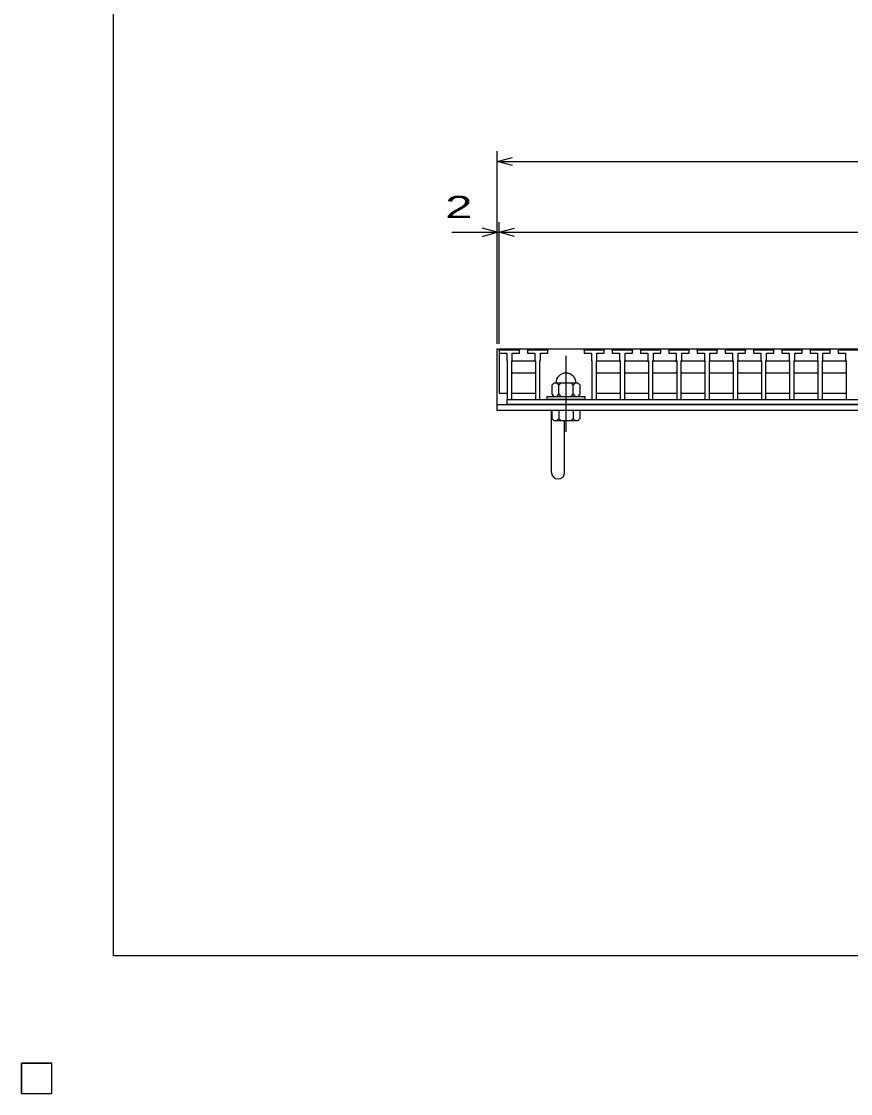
# Model space of a CAD drawing. Units: millimetres, scale not verified. Extents: x -1820 to 1731, y -1282 to 1054.
# Drawn here: x -1820 to -1001, y -1282 to -224 of the extents above; entities that cross this region are included whole.
import ezdxf
from ezdxf.enums import TextEntityAlignment as Align

# ---------------------------------------------------------------- set-up
doc = ezdxf.new("R2010")
doc.units = ezdxf.units.MM
doc.header["$LTSCALE"] = 10
doc.linetypes.add('CHAIN', pattern=[18.5, 12, -1.5, 3.5, -1.5])
for name, color, linetype, lineweight in [('0_2', 150, 'Continuous', 25), ('16', 3, 'Continuous', 25), ('19', 6, 'Continuous', 25), ('22', 2, 'Continuous', 25)]:
    doc.layers.add(name, color=color, linetype=linetype, lineweight=lineweight)
doc.styles.add('ベクトル', font='')
doc.styles.get('ベクトル').set_extended_font_data('ベクトル')

msp = doc.modelspace()

# ---------------------------------------------------------------- linework, layer by layer
at = {"layer": '0_2'}
for p, q in [((-1729, -1146.5), (-1729, 1053.5)), ((1731, -1146.5), (-1729, -1146.5))]:
    msp.add_line(p, q, dxfattribs=at)
at = {"layer": '16'}
for p, q in [((-1348, -548.5), (-1347.5, -547)), ((-1348, -547), (-352, -547)), ((-1348, -547), (-1348, -591)), ((-1348, -548.5), (-1348, -551.5)), ((-1328, -548.5), (-1348, -548.5)), ((-1347.5, -547), (-1344.6, -547)), ((-1344.6, -547), (-1344.1, -548.5)), ((-1339.95, -548.5), (-1339.45, -547)), ((-1339.45, -547), (-1336.55, -547)), ((-1336.55, -547), (-1336.05, -548.5)), ((-1331.9, -548.5), (-1331.4, -547)), ((-1331.4, -547), (-1328.5, -547)), ((-1328.5, -547), (-1328, -548.5)), ((-1328, -551.5), (-1328, -548.5)), ((-1320.1, -548.5), (-1319.6, -547)), ((-1320.1, -548.5), (-1320.1, -551.5)), ((-1300.1, -548.5), (-1320.1, -548.5)), ((-1319.6, -547), (-1316.7, -547)), ((-1316.7, -547), (-1316.2, -548.5)), ((-1312.05, -548.5), (-1311.55, -547)), ((-1311.55, -547), (-1308.65, -547)), ((-1308.65, -547), (-1308.15, -548.5)), ((-1304, -548.5), (-1303.5, -547)), ((-1303.5, -547), (-1300.6, -547)), ((-1300.6, -547), (-1300.1, -548.5)), ((-1300.1, -551.5), (-1300.1, -548.5)), ((-1264.3, -548.5), (-1263.8, -547)), ((-1264.3, -548.5), (-1264.3, -551.5)), ((-1244.3, -548.5), (-1264.3, -548.5)), ((-1263.8, -547), (-1260.9, -547)), ((-1260.9, -547), (-1260.4, -548.5)), ((-1256.25, -548.5), (-1255.75, -547)), ((-1255.75, -547), (-1252.85, -547)), ((-1252.85, -547), (-1252.35, -548.5)), ((-1248.2, -548.5), (-1247.7, -547)), ((-1247.7, -547), (-1244.8, -547)), ((-1244.8, -547), (-1244.3, -548.5)), ((-1244.3, -551.5), (-1244.3, -548.5)), ((-1236.4, -548.5), (-1235.9, -547)), ((-1236.4, -548.5), (-1236.4, -551.5)), ((-1216.4, -548.5), (-1236.4, -548.5)), ((-1235.9, -547), (-1233, -547)), ((-1233, -547), (-1232.5, -548.5)), ((-1228.35, -548.5), (-1227.85, -547)), ((-1227.85, -547), (-1224.95, -547)), ((-1224.95, -547), (-1224.45, -548.5)), ((-1220.3, -548.5), (-1219.8, -547)), ((-1219.8, -547), (-1216.9, -547)), ((-1216.9, -547), (-1216.4, -548.5)), ((-1216.4, -551.5), (-1216.4, -548.5)), ((-1208.5, -548.5), (-1208, -547)), ((-1208.5, -548.5), (-1208.5, -551.5)), ((-1188.5, -548.5), (-1208.5, -548.5)), ((-1208, -547), (-1205.1, -547)), ((-1205.1, -547), (-1204.6, -548.5)), ((-1200.45, -548.5), (-1199.95, -547)), ((-1199.95, -547), (-1197.05, -547)), ((-1197.05, -547), (-1196.55, -548.5)), ((-1192.4, -548.5), (-1191.9, -547)), ((-1191.9, -547), (-1189, -547)), ((-1189, -547), (-1188.5, -548.5)), ((-1188.5, -551.5), (-1188.5, -548.5)), ((-1180.6, -548.5), (-1180.1, -547)), ((-1180.6, -548.5), (-1180.6, -551.5)), ((-1160.6, -548.5), (-1180.6, -548.5)), ((-1180.1, -547), (-1177.2, -547)), ((-1177.2, -547), (-1176.7, -548.5)), ((-1172.55, -548.5), (-1172.05, -547)), ((-1172.05, -547), (-1169.15, -547)), ((-1169.15, -547), (-1168.65, -548.5)), ((-1164.5, -548.5), (-1164, -547)), ((-1164, -547), (-1161.1, -547)), ((-1161.1, -547), (-1160.6, -548.5)), ((-1160.6, -551.5), (-1160.6, -548.5)), ((-1152.7, -548.5), (-1152.2, -547)), ((-1152.7, -548.5), (-1152.7, -551.5)), ((-1132.7, -548.5), (-1152.7, -548.5)), ((-1152.2, -547), (-1149.3, -547)), ((-1149.3, -547), (-1148.8, -548.5)), ((-1144.65, -548.5), (-1144.15, -547)), ((-1144.15, -547), (-1141.25, -547)), ((-1141.25, -547), (-1140.75, -548.5)), ((-1136.6, -548.5), (-1136.1, -547)), ((-1136.1, -547), (-1133.2, -547)), ((-1133.2, -547), (-1132.7, -548.5)), ((-1132.7, -551.5), (-1132.7, -548.5)), ((-1124.8, -548.5), (-1124.3, -547)), ((-1124.8, -548.5), (-1124.8, -551.5)), ((-1104.8, -548.5), (-1124.8, -548.5)), ((-1124.3, -547), (-1121.4, -547)), ((-1121.4, -547), (-1120.9, -548.5)), ((-1116.75, -548.5), (-1116.25, -547)), ((-1116.25, -547), (-1113.35, -547)), ((-1113.35, -547), (-1112.85, -548.5)), ((-1108.7, -548.5), (-1108.2, -547)), ((-1108.2, -547), (-1105.3, -547)), ((-1105.3, -547), (-1104.8, -548.5)), ((-1104.8, -551.5), (-1104.8, -548.5)), ((-1096.9, -548.5), (-1096.4, -547)), ((-1096.9, -548.5), (-1096.9, -551.5)), ((-1076.9, -548.5), (-1096.9, -548.5)), ((-1096.4, -547), (-1093.5, -547)), ((-1093.5, -547), (-1093, -548.5)), ((-1088.85, -548.5), (-1088.35, -547)), ((-1088.35, -547), (-1085.45, -547)), ((-1085.45, -547), (-1084.95, -548.5)), ((-1080.8, -548.5), (-1080.3, -547)), ((-1080.3, -547), (-1077.4, -547)), ((-1077.4, -547), (-1076.9, -548.5)), ((-1076.9, -551.5), (-1076.9, -548.5)), ((-1069, -548.5), (-1068.5, -547)), ((-1069, -548.5), (-1069, -551.5)), ((-1049, -548.5), (-1069, -548.5)), ((-1068.5, -547), (-1065.6, -547)), ((-1065.6, -547), (-1065.1, -548.5)), ((-1060.95, -548.5), (-1060.45, -547)), ((-1060.45, -547), (-1057.55, -547)), ((-1057.55, -547), (-1057.05, -548.5)), ((-1052.9, -548.5), (-1052.4, -547)), ((-1052.4, -547), (-1049.5, -547)), ((-1049.5, -547), (-1049, -548.5)), ((-1049, -551.5), (-1049, -548.5)), ((-1041.1, -548.5), (-1040.6, -547)), ((-1041.1, -548.5), (-1041.1, -551.5)), ((-1021.1, -548.5), (-1041.1, -548.5)), ((-1040.6, -547), (-1037.7, -547)), ((-1037.7, -547), (-1037.2, -548.5)), ((-1033.05, -548.5), (-1032.55, -547)), ((-1032.55, -547), (-1029.65, -547)), ((-1029.65, -547), (-1029.15, -548.5)), ((-1025, -548.5), (-1024.5, -547)), ((-1024.5, -547), (-1021.6, -547)), ((-1021.6, -547), (-1021.1, -548.5)), ((-1021.1, -551.5), (-1021.1, -548.5)), ((-1013.2, -548.5), (-1012.7, -547)), ((-1013.2, -548.5), (-1013.2, -551.5)), ((-993.2, -548.5), (-1013.2, -548.5)), ((-1012.7, -547), (-1009.8, -547)), ((-1009.8, -547), (-1009.3, -548.5)), ((-1005.15, -548.5), (-1004.65, -547)), ((-1004.65, -547), (-1001.75, -547)), ((-1001.75, -547), (-1001.25, -548.5)), ((-1348, -551.5), (-1340.75, -551.5)), ((-1340.75, -551.5), (-1340.75, -558.5)), ((-1340.75, -558.5), (-1340.25, -559)), ((-1340.25, -559), (-1340.25, -597)), ((-1335.75, -559), (-1335.25, -558.5)), ((-1335.75, -597), (-1335.75, -559)), ((-1335.75, -560), (-1334.75, -559)), ((-1335.25, -558.5), (-1335.25, -551.5)), ((-1335.25, -551.5), (-1328, -551.5)), ((-1334.75, -559), (-1313.35, -559)), ((-1320.1, -551.5), (-1312.85, -551.5)), ((-1313.35, -559), (-1312.35, -560)), ((-1312.85, -551.5), (-1312.85, -558.5)), ((-1312.85, -558.5), (-1312.35, -559)), ((-1312.35, -559), (-1312.35, -597)), ((-1307.85, -559), (-1307.35, -558.5)), ((-1307.85, -597), (-1307.85, -559)), ((-1307.35, -558.5), (-1307.35, -551.5)), ((-1307.35, -551.5), (-1300.1, -551.5)), ((-1264.3, -551.5), (-1257.05, -551.5)), ((-1257.05, -551.5), (-1257.05, -558.5)), ((-1257.05, -558.5), (-1256.55, -559)), ((-1256.55, -559), (-1256.55, -597)), ((-1252.05, -559), (-1251.55, -558.5)), ((-1252.05, -597), (-1252.05, -559)), ((-1252.05, -560), (-1251.05, -559)), ((-1251.55, -558.5), (-1251.55, -551.5)), ((-1251.55, -551.5), (-1244.3, -551.5)), ((-1251.05, -559), (-1229.65, -559)), ((-1236.4, -551.5), (-1229.15, -551.5)), ((-1229.65, -559), (-1228.65, -560)), ((-1229.15, -551.5), (-1229.15, -558.5)), ((-1229.15, -558.5), (-1228.65, -559)), ((-1228.65, -559), (-1228.65, -597)), ((-1224.15, -559), (-1223.65, -558.5)), ((-1224.15, -597), (-1224.15, -559)), ((-1224.15, -560), (-1223.15, -559)), ((-1223.65, -558.5), (-1223.65, -551.5)), ((-1223.65, -551.5), (-1216.4, -551.5)), ((-1223.15, -559), (-1201.75, -559)), ((-1208.5, -551.5), (-1201.25, -551.5)), ((-1201.75, -559), (-1200.75, -560)), ((-1201.25, -551.5), (-1201.25, -558.5)), ((-1201.25, -558.5), (-1200.75, -559)), ((-1200.75, -559), (-1200.75, -597)), ((-1196.25, -559), (-1195.75, -558.5)), ((-1196.25, -597), (-1196.25, -559)), ((-1196.25, -560), (-1195.25, -559)), ((-1195.75, -558.5), (-1195.75, -551.5)), ((-1195.75, -551.5), (-1188.5, -551.5)), ((-1195.25, -559), (-1173.85, -559)), ((-1180.6, -551.5), (-1173.35, -551.5)), ((-1173.85, -559), (-1172.85, -560)), ((-1173.35, -551.5), (-1173.35, -558.5)), ((-1173.35, -558.5), (-1172.85, -559)), ((-1172.85, -559), (-1172.85, -597)), ((-1168.35, -559), (-1167.85, -558.5)), ((-1168.35, -597), (-1168.35, -559)), ((-1168.35, -560), (-1167.35, -559)), ((-1167.85, -558.5), (-1167.85, -551.5)), ((-1167.85, -551.5), (-1160.6, -551.5)), ((-1167.35, -559), (-1145.95, -559)), ((-1152.7, -551.5), (-1145.45, -551.5)), ((-1145.95, -559), (-1144.95, -560)), ((-1145.45, -551.5), (-1145.45, -558.5)), ((-1145.45, -558.5), (-1144.95, -559)), ((-1144.95, -559), (-1144.95, -597)), ((-1140.45, -559), (-1139.95, -558.5)), ((-1140.45, -597), (-1140.45, -559)), ((-1140.45, -560), (-1139.45, -559)), ((-1139.95, -558.5), (-1139.95, -551.5)), ((-1139.95, -551.5), (-1132.7, -551.5)), ((-1139.45, -559), (-1118.05, -559)), ((-1124.8, -551.5), (-1117.55, -551.5)), ((-1118.05, -559), (-1117.05, -560)), ((-1117.55, -551.5), (-1117.55, -558.5)), ((-1117.55, -558.5), (-1117.05, -559)), ((-1117.05, -559), (-1117.05, -597)), ((-1112.55, -559), (-1112.05, -558.5)), ((-1112.55, -597), (-1112.55, -559)), ((-1112.55, -560), (-1111.55, -559)), ((-1112.05, -558.5), (-1112.05, -551.5)), ((-1112.05, -551.5), (-1104.8, -551.5)), ((-1111.55, -559), (-1090.15, -559)), ((-1096.9, -551.5), (-1089.65, -551.5)), ((-1090.15, -559), (-1089.15, -560)), ((-1089.65, -551.5), (-1089.65, -558.5)), ((-1089.65, -558.5), (-1089.15, -559)), ((-1089.15, -559), (-1089.15, -597)), ((-1084.65, -559), (-1084.15, -558.5)), ((-1084.65, -597), (-1084.65, -559)), ((-1084.65, -560), (-1083.65, -559)), ((-1084.15, -558.5), (-1084.15, -551.5)), ((-1084.15, -551.5), (-1076.9, -551.5)), ((-1083.65, -559), (-1062.25, -559)), ((-1069, -551.5), (-1061.75, -551.5)), ((-1062.25, -559), (-1061.25, -560)), ((-1061.75, -551.5), (-1061.75, -558.5)), ((-1061.75, -558.5), (-1061.25, -559)), ((-1061.25, -559), (-1061.25, -597)), ((-1056.75, -559), (-1056.25, -558.5)), ((-1056.75, -597), (-1056.75, -559)), ((-1056.75, -560), (-1055.75, -559)), ((-1056.25, -558.5), (-1056.25, -551.5)), ((-1056.25, -551.5), (-1049, -551.5)), ((-1055.75, -559), (-1034.35, -559)), ((-1041.1, -551.5), (-1033.85, -551.5)), ((-1034.35, -559), (-1033.35, -560)), ((-1033.85, -551.5), (-1033.85, -558.5)), ((-1033.85, -558.5), (-1033.35, -559)), ((-1033.35, -559), (-1033.35, -597)), ((-1028.85, -559), (-1028.35, -558.5)), ((-1028.85, -597), (-1028.85, -559)), ((-1028.85, -560), (-1027.85, -559)), ((-1028.35, -558.5), (-1028.35, -551.5)), ((-1028.35, -551.5), (-1021.1, -551.5)), ((-1027.85, -559), (-1006.45, -559)), ((-1013.2, -551.5), (-1005.95, -551.5)), ((-1006.45, -559), (-1005.45, -560)), ((-1005.95, -551.5), (-1005.95, -558.5)), ((-1005.95, -558.5), (-1005.45, -559)), ((-1005.45, -559), (-1005.45, -597)), ((-1334.75, -571), (-1335.75, -570)), ((-1313.35, -571), (-1334.75, -571)), ((-1312.35, -570), (-1313.35, -571)), ((-1251.05, -571), (-1252.05, -570)), ((-1229.65, -571), (-1251.05, -571)), ((-1228.65, -570), (-1229.65, -571)), ((-1223.15, -571), (-1224.15, -570)), ((-1201.75, -571), (-1223.15, -571)), ((-1200.75, -570), (-1201.75, -571)), ((-1195.25, -571), (-1196.25, -570)), ((-1173.85, -571), (-1195.25, -571)), ((-1172.85, -570), (-1173.85, -571)), ((-1167.35, -571), (-1168.35, -570)), ((-1145.95, -571), (-1167.35, -571)), ((-1144.95, -570), (-1145.95, -571)), ((-1139.45, -571), (-1140.45, -570)), ((-1118.05, -571), (-1139.45, -571)), ((-1117.05, -570), (-1118.05, -571)), ((-1111.55, -571), (-1112.55, -570)), ((-1090.15, -571), (-1111.55, -571)), ((-1089.15, -570), (-1090.15, -571)), ((-1083.65, -571), (-1084.65, -570)), ((-1062.25, -571), (-1083.65, -571)), ((-1061.25, -570), (-1062.25, -571)), ((-1055.75, -571), (-1056.75, -570)), ((-1034.35, -571), (-1055.75, -571)), ((-1033.35, -570), (-1034.35, -571)), ((-1027.85, -571), (-1028.85, -570)), ((-1006.45, -571), (-1027.85, -571)), ((-1005.45, -570), (-1006.45, -571)), ((-1294.2, -581), (-1296.2, -583)), ((-1270.2, -581), (-1294.2, -581)), ((-1289.2, -583), (-1291.2, -581)), ((-1287.2, -581), (-1289.2, -583)), ((-1275.2, -583), (-1277.2, -581)), ((-1273.2, -581), (-1275.2, -583)), ((-1268.2, -583), (-1270.2, -581)), ((-1348, -591), (-1340.25, -591)), ((-1335.75, -591), (-1312.35, -591)), ((-1296.2, -583), (-1296.2, -592)), ((-1296.2, -592), (-1294.2, -594)), ((-1291.2, -594), (-1289.2, -592)), ((-1289.2, -592), (-1289.2, -583)), ((-1289.2, -592), (-1287.2, -594)), ((-1277.2, -594), (-1275.2, -592)), ((-1275.2, -592), (-1275.2, -583)), ((-1275.2, -592), (-1273.2, -594)), ((-1270.2, -594), (-1268.2, -592)), ((-1268.2, -592), (-1268.2, -583)), ((-1252.05, -591), (-1228.65, -591)), ((-1224.15, -591), (-1200.75, -591)), ((-1196.25, -591), (-1172.85, -591)), ((-1168.35, -591), (-1144.95, -591)), ((-1140.45, -591), (-1117.05, -591)), ((-1112.55, -591), (-1089.15, -591)), ((-1084.65, -591), (-1061.25, -591)), ((-1056.75, -591), (-1033.35, -591)), ((-1028.85, -591), (-1005.45, -591)), ((-1340.25, -597), (-1335.75, -597)), ((-1340.25, -597), (-359.75, -597)), ((-1340.25, -602), (-1340.25, -597)), ((-359.75, -602), (-1340.25, -602)), ((-1312.35, -597), (-1307.85, -597)), ((-1300.7, -597), (-1300.7, -594)), ((-1300.7, -594), (-1263.7, -594)), ((-1263.7, -597), (-1300.7, -597)), ((-1263.7, -594), (-1263.7, -597)), ((-1256.55, -597), (-1252.05, -597)), ((-1228.65, -597), (-1224.15, -597)), ((-1200.75, -597), (-1196.25, -597)), ((-1172.85, -597), (-1168.35, -597)), ((-1144.95, -597), (-1140.45, -597)), ((-1117.05, -597), (-1112.55, -597)), ((-1089.15, -597), (-1084.65, -597)), ((-1061.25, -597), (-1056.75, -597)), ((-1033.35, -597), (-1028.85, -597)), ((-1005.45, -597), (-1000.95, -597)), ((-1820, -1252.5), (-1790, -1252.5)), ((-1820, -1282.5), (-1820, -1252.5)), ((-1820, -1252.5), (-1790, -1252.5)), ((-1820, -1282.5), (-1820, -1252.5)), ((-1820, -1252.5), (-1790, -1252.5)), ((-1820, -1282.5), (-1820, -1252.5)), ((-1820, -1252.5), (-1790, -1252.5)), ((-1820, -1282.5), (-1820, -1252.5)), ((-1820, -1252.5), (-1790, -1252.5)), ((-1820, -1282.5), (-1820, -1252.5)), ((-1790, -1282.5), (-1790, -1252.5)), ((-1790, -1282.5), (-1790, -1252.5)), ((-1790, -1282.5), (-1790, -1252.5)), ((-1790, -1282.5), (-1790, -1252.5)), ((-1790, -1282.5), (-1790, -1252.5)), ((-1820, -1282.5), (-1790, -1282.5)), ((-1820, -1282.5), (-1790, -1282.5)), ((-1820, -1282.5), (-1790, -1282.5)), ((-1820, -1282.5), (-1790, -1282.5)), ((-1820, -1282.5), (-1790, -1282.5))]:
    msp.add_line(p, q, dxfattribs=at)
at = {"layer": '16', "linetype": 'CHAIN'}
msp.add_line((-1282.2, -554), (-1282.2, -629), dxfattribs=at)
at = {"layer": '16'}
msp.add_arc((-1282.2, -581), 10, 0, 180, dxfattribs=at)
at = {"layer": '19'}
for p, q in [((-1350, -602), (-1350, -547)), ((-1350, -547), (-1348, -547)), ((-1350, -602), (-350, -602)), ((-1350, -608), (-1350, -602)), ((-350, -608), (-1350, -608)), ((-1296.5, -669.11), (-1296.5, -608)), ((-1296.2, -608), (-1296.2, -616)), ((-1268.2, -608), (-1296.2, -608)), ((-1289.2, -608), (-1289.2, -616)), ((-1275.2, -608), (-1275.2, -616)), ((-1268.2, -616), (-1268.2, -608)), ((-1296.2, -616), (-1294.2, -618)), ((-1294.2, -618), (-1270.2, -618)), ((-1289.2, -616), (-1291.2, -618)), ((-1287.2, -618), (-1289.2, -616)), ((-1283.5, -669.11), (-1283.5, -618)), ((-1275.2, -616), (-1277.2, -618)), ((-1273.2, -618), (-1275.2, -616)), ((-1270.2, -618), (-1268.2, -616))]:
    msp.add_line(p, q, dxfattribs=at)
msp.add_arc((-1290, -669.11), 6.5, 180, 0, dxfattribs=at)
at = {"layer": '22', "color": 4}
for p, q in [((-1350, -542), (-1350, -352)), ((-1350, -362), (-1335, -358)), ((-1335, -366), (-1350, -362)), ((-1350, -362), (-350, -362)), ((-1350, -542), (-1350, -422)), ((-1348, -542), (-1348, -422)), ((-1395, -432), (-1350, -432)), ((-1350, -432), (-1365, -428)), ((-1365, -436), (-1350, -432)), ((-1350, -432), (-1348, -432)), ((-1348, -432), (-1333, -428)), ((-1333, -436), (-1348, -432)), ((-1348, -432), (-352, -432))]:
    msp.add_line(p, q, dxfattribs=at)
at = {"layer": '22'}
for p, q in [((-1790, -1252.5), (-1820, -1252.5)), ((-1820, -1252.5), (-1820, -1282.5)), ((-1790, -1252.5), (-1820, -1252.5)), ((-1820, -1252.5), (-1820, -1282.5)), ((-1790, -1252.5), (-1820, -1252.5)), ((-1820, -1252.5), (-1820, -1282.5)), ((-1790, -1282.5), (-1790, -1252.5)), ((-1790, -1282.5), (-1790, -1252.5)), ((-1790, -1282.5), (-1790, -1252.5)), ((-1820, -1282.5), (-1790, -1282.5)), ((-1820, -1282.5), (-1790, -1282.5)), ((-1820, -1282.5), (-1790, -1282.5))]:
    msp.add_line(p, q, dxfattribs=at)

# ---------------------------------------------------------------- texts
at = {"layer": '22', "style": 'ベクトル', "width": 1.65}
msp.add_text(' 2 ', height=21.99, dxfattribs=at).set_placement((-1415, -407), align=Align.MIDDLE_LEFT)

doc.saveas('drawing.dxf')
